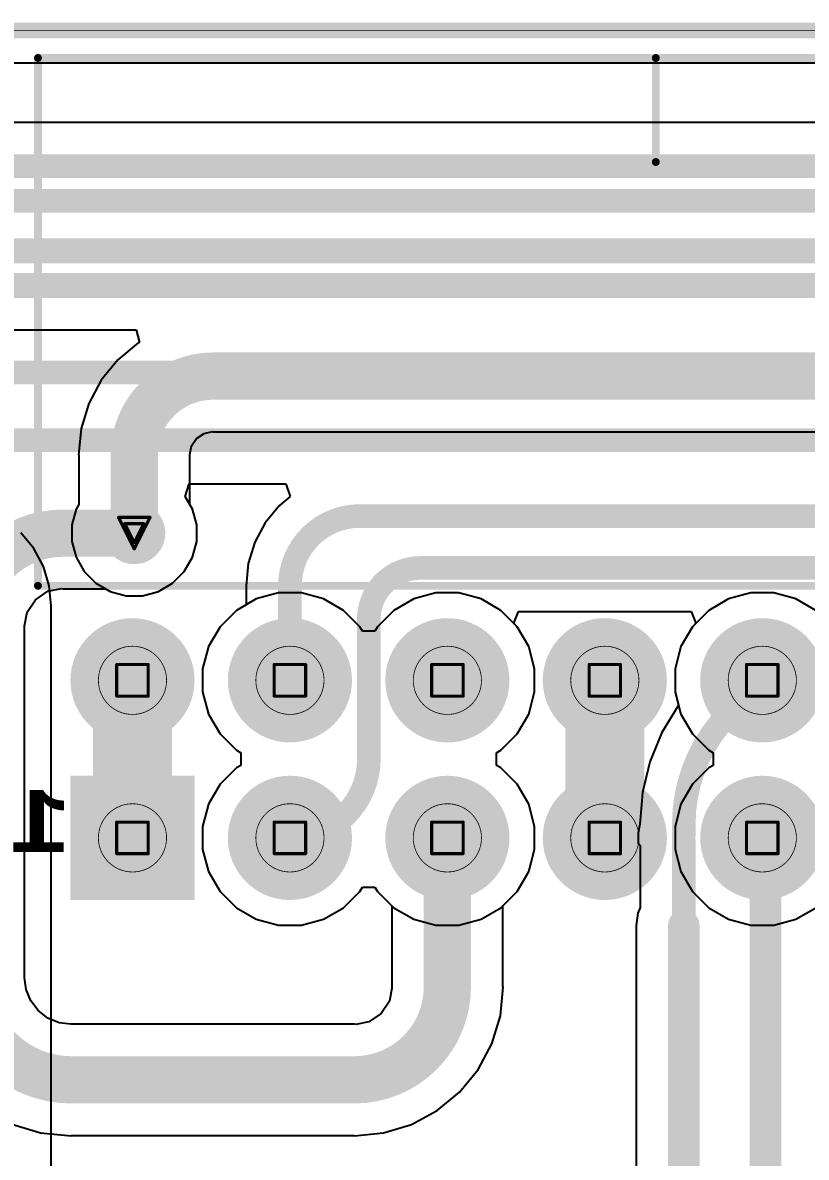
# Model space of a CAD drawing. Header units: inches. Extents: x 0 to 11.4, y 0 to 6.8.
# Drawn here: x 1.209 to 1.707, y 3.222 to 3.942 of the extents above; entities that cross this region are included whole.
import ezdxf

# ---------------------------------------------------------------- set-up
doc = ezdxf.new("R2010")
doc.units = ezdxf.units.IN
doc.header["$MEASUREMENT"] = 0
for name, color, linetype in [('Board Outline', 216, 'Continuous'), ('Bottom Layer', 5, 'Continuous'), ('Bottom Overlay', 54, 'Continuous'), ('Bottom Solder', 6, 'Continuous'), ('Dimension', 6, 'Continuous'), ('Drill Drawing', 1, 'Continuous'), ('Multi-Layer', 9, 'Continuous'), ('Pad Holes', 156, 'Continuous'), ('Top Layer', 1, 'Continuous'), ('Top Solder', 216, 'Continuous'), ('Via Holes', 16, 'Continuous')]:
    doc.layers.add(name, color=color, linetype=linetype)
doc.styles.add('Courier New_Bold', font='', dxfattribs={"height": 0.2})
doc.styles.get('Courier New_Bold').set_extended_font_data('Courier New', bold=True)

# ---------------------------------------------------------------- blocks, each defined once
blk = doc.blocks.new('SSW_110_02_G_D_RA_N_B_58')
at = {"layer": 'Bottom Layer'}
h = blk.add_hatch(color=5, dxfattribs=at)
edge = h.paths.add_edge_path()
edge.add_arc((0.05, 0.0500001), 0.035433, 0, 360)
h = blk.add_hatch(color=5, dxfattribs=at)
edge = h.paths.add_edge_path()
edge.add_arc((0.15, 0.0500001), 0.035433, 0, 360)
h = blk.add_hatch(color=5, dxfattribs=at)
edge = h.paths.add_edge_path()
edge.add_arc((0.25, 0.0500001), 0.035433, 0, 360)
h = blk.add_hatch(color=5, dxfattribs=at)
edge = h.paths.add_edge_path()
edge.add_arc((0.35, 0.0500001), 0.035433, 0, 360)
blk.add_hatch(color=5, dxfattribs=at).paths.add_polyline_path([(0.41456695, 0.08543315), (0.48543305, 0.08543315), (0.48543305, 0.01456705), (0.41456695, 0.01456705)])
h = blk.add_hatch(color=5, dxfattribs=at)
edge = h.paths.add_edge_path()
edge.add_arc((0.0499999, -0.0499998), 0.035433, 0, 360)
h = blk.add_hatch(color=5, dxfattribs=at)
edge = h.paths.add_edge_path()
edge.add_arc((0.15, -0.0499999), 0.035433, 0, 360)
h = blk.add_hatch(color=5, dxfattribs=at)
edge = h.paths.add_edge_path()
edge.add_arc((0.25, -0.0499999), 0.035433, 0, 360)
h = blk.add_hatch(color=5, dxfattribs=at)
edge = h.paths.add_edge_path()
edge.add_arc((0.35, -0.0499998), 0.035433, 0, 360)
h = blk.add_hatch(color=5, dxfattribs=at)
edge = h.paths.add_edge_path()
edge.add_arc((0.4499999, -0.0499998), 0.035433, 0, 360)
at = {"layer": 'Bottom Solder'}
h = blk.add_hatch(color=6, dxfattribs=at)
edge = h.paths.add_edge_path()
edge.add_arc((0.05, 0.0500001), 0.039433, 0, 360)
h = blk.add_hatch(color=6, dxfattribs=at)
edge = h.paths.add_edge_path()
edge.add_arc((0.15, 0.0500001), 0.039433, 0, 360)
h = blk.add_hatch(color=6, dxfattribs=at)
edge = h.paths.add_edge_path()
edge.add_arc((0.25, 0.0500001), 0.039433, 0, 360)
h = blk.add_hatch(color=6, dxfattribs=at)
edge = h.paths.add_edge_path()
edge.add_arc((0.35, 0.0500001), 0.039433, 0, 360)
blk.add_hatch(color=6, dxfattribs=at).paths.add_polyline_path([(0.41056695, 0.08943315), (0.48943305, 0.08943315), (0.48943305, 0.01056705), (0.41056695, 0.01056705)])
h = blk.add_hatch(color=6, dxfattribs=at)
edge = h.paths.add_edge_path()
edge.add_arc((0.0499999, -0.0499998), 0.039433, 0, 360)
h = blk.add_hatch(color=6, dxfattribs=at)
edge = h.paths.add_edge_path()
edge.add_arc((0.15, -0.0499999), 0.039433, 0, 360)
h = blk.add_hatch(color=6, dxfattribs=at)
edge = h.paths.add_edge_path()
edge.add_arc((0.25, -0.0499999), 0.039433, 0, 360)
h = blk.add_hatch(color=6, dxfattribs=at)
edge = h.paths.add_edge_path()
edge.add_arc((0.35, -0.0499998), 0.039433, 0, 360)
h = blk.add_hatch(color=6, dxfattribs=at)
edge = h.paths.add_edge_path()
edge.add_arc((0.4499999, -0.0499998), 0.039433, 0, 360)
at = {"layer": 'Multi-Layer'}
h = blk.add_hatch(color=9, dxfattribs=at)
edge = h.paths.add_edge_path()
edge.add_arc((0.05, 0.0500001), 0.035433, 0, 360)
h = blk.add_hatch(color=9, dxfattribs=at)
edge = h.paths.add_edge_path()
edge.add_arc((0.15, 0.0500001), 0.035433, 0, 360)
h = blk.add_hatch(color=9, dxfattribs=at)
edge = h.paths.add_edge_path()
edge.add_arc((0.25, 0.0500001), 0.035433, 0, 360)
h = blk.add_hatch(color=9, dxfattribs=at)
edge = h.paths.add_edge_path()
edge.add_arc((0.35, 0.0500001), 0.035433, 0, 360)
blk.add_hatch(color=9, dxfattribs=at).paths.add_polyline_path([(0.41456695, 0.08543315), (0.48543305, 0.08543315), (0.48543305, 0.01456705), (0.41456695, 0.01456705)])
h = blk.add_hatch(color=9, dxfattribs=at)
edge = h.paths.add_edge_path()
edge.add_arc((0.0499999, -0.0499998), 0.035433, 0, 360)
h = blk.add_hatch(color=9, dxfattribs=at)
edge = h.paths.add_edge_path()
edge.add_arc((0.15, -0.0499999), 0.035433, 0, 360)
h = blk.add_hatch(color=9, dxfattribs=at)
edge = h.paths.add_edge_path()
edge.add_arc((0.25, -0.0499999), 0.035433, 0, 360)
h = blk.add_hatch(color=9, dxfattribs=at)
edge = h.paths.add_edge_path()
edge.add_arc((0.35, -0.0499998), 0.035433, 0, 360)
h = blk.add_hatch(color=9, dxfattribs=at)
edge = h.paths.add_edge_path()
edge.add_arc((0.4499999, -0.0499998), 0.035433, 0, 360)
at = {"layer": 'Pad Holes'}
h = blk.add_hatch(color=7, dxfattribs=at)
edge = h.paths.add_edge_path()
edge.add_arc((0.05, 0.0500001), 0.0204724, 0, 360)
h = blk.add_hatch(color=7, dxfattribs=at)
edge = h.paths.add_edge_path()
edge.add_arc((0.15, 0.0500001), 0.0204724, 0, 360)
h = blk.add_hatch(color=7, dxfattribs=at)
edge = h.paths.add_edge_path()
edge.add_arc((0.25, 0.0500001), 0.0204724, 0, 360)
h = blk.add_hatch(color=7, dxfattribs=at)
edge = h.paths.add_edge_path()
edge.add_arc((0.35, 0.0500001), 0.0204724, 0, 360)
h = blk.add_hatch(color=7, dxfattribs=at)
edge = h.paths.add_edge_path()
edge.add_arc((0.45, 0.0500001), 0.0204724, 0, 360)
h = blk.add_hatch(color=7, dxfattribs=at)
edge = h.paths.add_edge_path()
edge.add_arc((0.0499999, -0.0499998), 0.0204724, 0, 360)
h = blk.add_hatch(color=7, dxfattribs=at)
edge = h.paths.add_edge_path()
edge.add_arc((0.15, -0.0499999), 0.0204724, 0, 360)
h = blk.add_hatch(color=7, dxfattribs=at)
edge = h.paths.add_edge_path()
edge.add_arc((0.25, -0.0499999), 0.0204724, 0, 360)
h = blk.add_hatch(color=7, dxfattribs=at)
edge = h.paths.add_edge_path()
edge.add_arc((0.35, -0.0499998), 0.0204724, 0, 360)
h = blk.add_hatch(color=7, dxfattribs=at)
edge = h.paths.add_edge_path()
edge.add_arc((0.4499999, -0.0499998), 0.0204724, 0, 360)
at = {"layer": 'Top Layer'}
h = blk.add_hatch(color=1, dxfattribs=at)
edge = h.paths.add_edge_path()
edge.add_arc((0.05, 0.0500001), 0.035433, 0, 360)
h = blk.add_hatch(color=1, dxfattribs=at)
edge = h.paths.add_edge_path()
edge.add_arc((0.15, 0.0500001), 0.035433, 0, 360)
h = blk.add_hatch(color=1, dxfattribs=at)
edge = h.paths.add_edge_path()
edge.add_arc((0.25, 0.0500001), 0.035433, 0, 360)
h = blk.add_hatch(color=1, dxfattribs=at)
edge = h.paths.add_edge_path()
edge.add_arc((0.35, 0.0500001), 0.035433, 0, 360)
blk.add_hatch(color=1, dxfattribs=at).paths.add_polyline_path([(0.41456695, 0.08543315), (0.48543305, 0.08543315), (0.48543305, 0.01456705), (0.41456695, 0.01456705)])
h = blk.add_hatch(color=1, dxfattribs=at)
edge = h.paths.add_edge_path()
edge.add_arc((0.0499999, -0.0499998), 0.035433, 0, 360)
h = blk.add_hatch(color=1, dxfattribs=at)
edge = h.paths.add_edge_path()
edge.add_arc((0.15, -0.0499999), 0.035433, 0, 360)
h = blk.add_hatch(color=1, dxfattribs=at)
edge = h.paths.add_edge_path()
edge.add_arc((0.25, -0.0499999), 0.035433, 0, 360)
h = blk.add_hatch(color=1, dxfattribs=at)
edge = h.paths.add_edge_path()
edge.add_arc((0.35, -0.0499998), 0.035433, 0, 360)
h = blk.add_hatch(color=1, dxfattribs=at)
edge = h.paths.add_edge_path()
edge.add_arc((0.4499999, -0.0499998), 0.035433, 0, 360)
at = {"layer": 'Top Solder'}
h = blk.add_hatch(color=216, dxfattribs=at)
edge = h.paths.add_edge_path()
edge.add_arc((0.05, 0.0500001), 0.039433, 0, 360)
h = blk.add_hatch(color=216, dxfattribs=at)
edge = h.paths.add_edge_path()
edge.add_arc((0.15, 0.0500001), 0.039433, 0, 360)
h = blk.add_hatch(color=216, dxfattribs=at)
edge = h.paths.add_edge_path()
edge.add_arc((0.25, 0.0500001), 0.039433, 0, 360)
h = blk.add_hatch(color=216, dxfattribs=at)
edge = h.paths.add_edge_path()
edge.add_arc((0.35, 0.0500001), 0.039433, 0, 360)
blk.add_hatch(color=216, dxfattribs=at).paths.add_polyline_path([(0.41056695, 0.08943315), (0.48943305, 0.08943315), (0.48943305, 0.01056705), (0.41056695, 0.01056705)])
h = blk.add_hatch(color=216, dxfattribs=at)
edge = h.paths.add_edge_path()
edge.add_arc((0.0499999, -0.0499998), 0.039433, 0, 360)
h = blk.add_hatch(color=216, dxfattribs=at)
edge = h.paths.add_edge_path()
edge.add_arc((0.15, -0.0499999), 0.039433, 0, 360)
h = blk.add_hatch(color=216, dxfattribs=at)
edge = h.paths.add_edge_path()
edge.add_arc((0.25, -0.0499999), 0.039433, 0, 360)
h = blk.add_hatch(color=216, dxfattribs=at)
edge = h.paths.add_edge_path()
edge.add_arc((0.35, -0.0499998), 0.039433, 0, 360)
h = blk.add_hatch(color=216, dxfattribs=at)
edge = h.paths.add_edge_path()
edge.add_arc((0.4499999, -0.0499998), 0.039433, 0, 360)
at = {"layer": 'Bottom Overlay', "const_width": 0.005}
for points in [[(0.5100394, -0.1099999), (-0.5100394, -0.1099999)], [(0.5100394, -0.1099999), (0.5100394, -0.4450394)], [(0.1176278, -0.3789999), (-0.1176278, -0.379)], [(0.1176278, -0.3789999), (0.1176278, -0.4449999)], [(0.5100394, -0.4450394), (-0.5100394, -0.4450394)], [(0.1176278, -0.4449999), (0, -0.4449999)]]:
    blk.add_lwpolyline(points, dxfattribs=at)
at = {"layer": 'Bottom Overlay', "const_width": 0.0025}
for points in [[(0.5087894, -0.1099999, 1), (0.5112894, -0.1099999, 1)], [(0.5087894, -0.1099999, 1), (0.5112894, -0.1099999, 1)], [(0.1163778, -0.3789999, 1), (0.1188778, -0.3789999, 1)], [(0.1163778, -0.3789999, 1), (0.1188778, -0.3789999, 1)], [(0.1163778, -0.4449999, 1), (0.1188778, -0.4449999, 1)], [(0.1163778, -0.4449999, 1), (0.1188778, -0.4449999, 1)], [(0.5087894, -0.4450394, 1), (0.5112894, -0.4450394, 1)], [(0.5087894, -0.4450394, 1), (0.5112894, -0.4450394, 1)]]:
    blk.add_lwpolyline(points, format="xyb", close=True, dxfattribs=at)
at = {"layer": 'Bottom Overlay', "style": 'Courier New_Bold', "text_generation_flag": 2}
blk.add_text('1', height=0.0393701, rotation=180, dxfattribs=at).set_placement((0.489, 0.0590002))

msp = doc.modelspace()

# ---------------------------------------------------------------- hatches: boundary and pattern name
at = {"layer": 'Bottom Layer'}
h = msp.add_hatch(color=5, dxfattribs=at)
edge = h.paths.add_edge_path()
edge.add_arc((1.2801016, 3.618), 0.019685, 0, 360)
at = {"layer": 'Top Layer'}
h = msp.add_hatch(color=1, dxfattribs=at)
edge = h.paths.add_edge_path()
edge.add_arc((1.2801016, 3.618), 0.019685, 0, 360)
at = {"layer": 'Via Holes'}
h = msp.add_hatch(color=7, dxfattribs=at)
edge = h.paths.add_edge_path()
edge.add_arc((1.2801016, 3.618), 0.011811, 0, 360)

# ---------------------------------------------------------------- linework, layer by layer
at = {"layer": 'Board Outline', "const_width": 0.01}
msp.add_lwpolyline([(0, 3.9370079), (5.7192913, 3.9370079)], dxfattribs=at)
at = {"layer": 'Bottom Layer'}
for p, q in [((0.0203913, 3.9166166), (5.6989, 3.9166166)), ((3.2021016, 3.8787373), (0.1091192, 3.8787373)), ((0.9845117, 3.7471097), (1.2814024, 3.7471097)), ((1.2814024, 3.7471097), (1.2834063, 3.7391097)), ((1.2826588, 3.7387101), (1.2697127, 3.7280855)), ((1.2834063, 3.7391097), (1.2826588, 3.7387101)), ((1.2697127, 3.7280855), (1.2590881, 3.7151394)), ((1.2590881, 3.7151394), (1.2511933, 3.7003693)), ((1.2511933, 3.7003693), (1.2463318, 3.6843428)), ((1.2463318, 3.6843428), (1.2446902, 3.6676758)), ((1.3196535, 3.6781447), (1.3244567, 3.6813541)), ((1.3244567, 3.6813541), (1.3298607, 3.682429)), ((1.3298607, 3.682429), (1.3301224, 3.6823946)), ((1.3301224, 3.6823946), (2.9693769, 3.6823946)), ((1.3153692, 3.6679375), (1.3164441, 3.6733415)), ((1.3164441, 3.6733415), (1.3196535, 3.6781447)), ((1.2446902, 3.6676758), (1.2447996, 3.6676758)), ((1.2447996, 3.6676758), (1.2447996, 3.6362251)), ((1.3154036, 3.6676758), (1.3153692, 3.6679375)), ((1.3154036, 3.6362251), (1.3154036, 3.6676758)), ((1.2431211, 3.6333178), (1.2404166, 3.6232246)), ((1.2447996, 3.6362251), (1.2431211, 3.6333178)), ((1.3170821, 3.6333178), (1.3154036, 3.6362251)), ((1.3197866, 3.6232246), (1.3170821, 3.6333178)), ((1.2404166, 3.6232246), (1.2404166, 3.6127754)), ((1.3197866, 3.6127754), (1.3197866, 3.6232246)), ((1.2163032, 3.6081895), (1.208153, 3.6181206)), ((1.2223594, 3.5968593), (1.2163032, 3.6081895)), ((1.2404166, 3.6127754), (1.2431211, 3.6026822)), ((1.3170821, 3.6026822), (1.3197866, 3.6127754)), ((1.2431211, 3.6026822), (1.2483457, 3.5936329)), ((1.3118575, 3.5936329), (1.3170821, 3.6026822)), ((1.2260887, 3.5845652), (1.2223594, 3.5968593)), ((1.2483457, 3.5936329), (1.2557345, 3.5862441)), ((1.3044687, 3.5862441), (1.3118575, 3.5936329)), ((1.227348, 3.5717798), (1.2260887, 3.5845652)), ((1.2557345, 3.5862441), (1.2647838, 3.5810195)), ((1.2647838, 3.5810195), (1.274877, 3.578315)), ((1.2853262, 3.578315), (1.2954194, 3.5810195)), ((1.2954194, 3.5810195), (1.3044687, 3.5862441)), ((1.3716625, 3.5800195), (1.3575641, 3.5762418)), ((1.3862583, 3.5800195), (1.3716625, 3.5800195)), ((1.4003567, 3.5762418), (1.3862583, 3.5800195)), ((1.4716625, 3.5800196), (1.4575641, 3.5762419)), ((1.4862583, 3.5800196), (1.4716625, 3.5800196)), ((1.5003567, 3.5762419), (1.4862583, 3.5800196)), ((1.6716626, 3.5800195), (1.6575642, 3.5762418)), ((1.6862584, 3.5800195), (1.6716626, 3.5800195)), ((1.7003568, 3.5762418), (1.6862584, 3.5800195)), ((1.274877, 3.578315), (1.2853262, 3.578315)), ((1.3575641, 3.5762418), (1.3449238, 3.5689439)), ((1.412997, 3.5689439), (1.4003567, 3.5762418)), ((1.4575641, 3.5762419), (1.4449238, 3.568944)), ((1.512997, 3.568944), (1.5003567, 3.5762419)), ((1.6575642, 3.5762418), (1.6449239, 3.5689439)), ((1.7129971, 3.5689439), (1.7003568, 3.5762418)), ((1.2272913, 2.9404866), (1.2272913, 3.5717798)), ((1.2272913, 3.5717798), (1.227348, 3.5717798)), ((1.3449238, 3.5689439), (1.334603, 3.5586231)), ((1.4233178, 3.5586231), (1.412997, 3.5689439)), ((1.4449238, 3.568944), (1.434603, 3.5586232)), ((1.5233178, 3.5586232), (1.512997, 3.568944)), ((1.6449239, 3.5689439), (1.6346031, 3.5586231)), ((1.334603, 3.5586231), (1.3273051, 3.5459828)), ((1.4249603, 3.5557781), (1.4233178, 3.5586231)), ((1.434603, 3.5586232), (1.4329604, 3.5557781)), ((1.5306157, 3.5459829), (1.5233178, 3.5586232)), ((1.6346031, 3.5586231), (1.6273052, 3.5459828)), ((1.4329604, 3.5557781), (1.4249603, 3.5557781)), ((1.3273051, 3.5459828), (1.3235274, 3.5318844)), ((1.5343934, 3.5318845), (1.5306157, 3.5459829)), ((1.6273052, 3.5459828), (1.6235275, 3.5318844)), ((1.3235274, 3.5318844), (1.3235274, 3.5172886)), ((1.5343934, 3.5172887), (1.5343934, 3.5318845)), ((1.6235275, 3.5318844), (1.6235275, 3.5172886)), ((1.3235274, 3.5172886), (1.3273051, 3.5031902)), ((1.5306157, 3.5031903), (1.5343934, 3.5172887)), ((1.6235275, 3.5172886), (1.6273052, 3.5031902)), ((1.3273051, 3.5031902), (1.334603, 3.4905499)), ((1.5233178, 3.49055), (1.5306157, 3.5031903)), ((1.6273052, 3.5031902), (1.6346031, 3.4905499)), ((1.334603, 3.4905499), (1.3449238, 3.4802291)), ((1.512997, 3.4802292), (1.5233178, 3.49055)), ((1.6346031, 3.4905499), (1.6449239, 3.4802291)), ((1.3449238, 3.4802291), (1.3477687, 3.4785866)), ((1.3477687, 3.4785866), (1.3477687, 3.4705865)), ((1.510152, 3.4785866), (1.512997, 3.4802292)), ((1.510152, 3.4705866), (1.510152, 3.4785866)), ((1.6449239, 3.4802291), (1.6477688, 3.4785866)), ((1.6477688, 3.4785866), (1.6477688, 3.4705866)), ((1.3449238, 3.468944), (1.334603, 3.4586232)), ((1.3477687, 3.4705865), (1.3449238, 3.468944)), ((1.512997, 3.468944), (1.510152, 3.4705866)), ((1.5233178, 3.4586232), (1.512997, 3.468944)), ((1.6449238, 3.468944), (1.634603, 3.4586232)), ((1.6477688, 3.4705866), (1.6449238, 3.468944)), ((1.334603, 3.4586232), (1.3273051, 3.4459829)), ((1.5306157, 3.4459829), (1.5233178, 3.4586232)), ((1.634603, 3.4586232), (1.6273051, 3.4459829)), ((1.3273051, 3.4459829), (1.3235274, 3.4318845)), ((1.5343934, 3.4318845), (1.5306157, 3.4459829)), ((1.6273051, 3.4459829), (1.6235274, 3.4318845)), ((1.3235274, 3.4318845), (1.3235274, 3.4172887)), ((1.5343934, 3.4172887), (1.5343934, 3.4318845)), ((1.6235274, 3.4318845), (1.6235274, 3.4172887)), ((1.3235274, 3.4172887), (1.3273051, 3.4031903)), ((1.5306157, 3.4031903), (1.5343934, 3.4172887)), ((1.6235274, 3.4172887), (1.6273051, 3.4031903)), ((1.3273051, 3.4031903), (1.334603, 3.39055)), ((1.5233178, 3.39055), (1.5306157, 3.4031903)), ((1.6273051, 3.4031903), (1.634603, 3.39055)), ((1.4233178, 3.39055), (1.4249604, 3.393395)), ((1.4249604, 3.393395), (1.4329604, 3.393395)), ((1.4329604, 3.393395), (1.434603, 3.39055)), ((1.334603, 3.39055), (1.3449238, 3.3802292)), ((1.412997, 3.3802292), (1.4233178, 3.39055)), ((1.434603, 3.39055), (1.4449238, 3.3802292)), ((1.512997, 3.3802292), (1.5233178, 3.39055)), ((1.634603, 3.39055), (1.6449238, 3.3802292)), ((1.3449238, 3.3802292), (1.3575641, 3.3729313)), ((1.4003567, 3.3729313), (1.412997, 3.3802292)), ((1.4449238, 3.3802292), (1.4575641, 3.3729313)), ((1.5003567, 3.3729313), (1.512997, 3.3802292)), ((1.6449238, 3.3802292), (1.6575641, 3.3729313)), ((1.7003567, 3.3729313), (1.712997, 3.3802292)), ((1.3575641, 3.3729313), (1.3716625, 3.3691536)), ((1.3862583, 3.3691536), (1.4003567, 3.3729313)), ((1.4575641, 3.3729313), (1.4716625, 3.3691536)), ((1.4862583, 3.3691536), (1.5003567, 3.3729313)), ((1.6575641, 3.3729313), (1.6716625, 3.3691536)), ((1.6862583, 3.3691536), (1.7003567, 3.3729313)), ((1.3716625, 3.3691536), (1.3862583, 3.3691536)), ((1.4716625, 3.3691536), (1.4862583, 3.3691536)), ((1.6716625, 3.3691536), (1.6862583, 3.3691536))]:
    msp.add_line(p, q, dxfattribs=at)
for points, const_width in [([(0.1091192, 3.851), (3.2021016, 3.851)], 0.015), ([(0.1091192, 3.829), (3.2021016, 3.829)], 0.015), ([(0.2909662, 3.796847), (3.1935984, 3.796847)], 0.015), ([(0.2909662, 3.774847), (3.1935984, 3.774847)], 0.015), ([(1.3301224, 3.7176966), (2.9693769, 3.7176966)], 0.03), ([(1.2801016, 3.618), (1.2801016, 3.6676758)], 0.03), ([(1.2789605, 3.4245866), (1.2789605, 3.5245865)], 0.05), ([(1.5789604, 3.4245866), (1.5789604, 3.5245866)], 0.05), ([(1.2789604, 3.4245866), (1.2789605, 3.4245866)], 0.015)]:
    msp.add_lwpolyline(points, dxfattribs=dict(at, const_width=const_width))
at = {"layer": 'Bottom Layer', "const_width": 0.03}
msp.add_lwpolyline([(1.2801016, 3.6676758, -0.4142135623730951), (1.3301224, 3.7176966)], format="xyb", dxfattribs=at)
at = {"layer": 'Bottom Layer'}
for points, const_width in [([(1.3226224, 3.7176966, 1), (1.3376224, 3.7176966, 1)], 0.015), ([(1.3226224, 3.7176966, 1), (1.3376224, 3.7176966, 1)], 0.015), ([(1.2726016, 3.6676758, 1), (1.2876016, 3.6676758, 1)], 0.015), ([(1.2726016, 3.6676758, 1), (1.2876016, 3.6676758, 1)], 0.015), ([(1.2726016, 3.618, 1), (1.2876016, 3.618, 1)], 0.015), ([(1.2664605, 3.5245865, 1), (1.2914605, 3.5245865, 1)], 0.025), ([(1.5664604, 3.5245866, 1), (1.5914604, 3.5245866, 1)], 0.025), ([(1.2664605, 3.4245866, 1), (1.2914605, 3.4245866, 1)], 0.025), ([(1.5664604, 3.4245866, 1), (1.5914604, 3.4245866, 1)], 0.025), ([(1.2752104, 3.4245866, 1), (1.2827104, 3.4245866, 1)], 0.0075), ([(1.2752105, 3.4245866, 1), (1.2827105, 3.4245866, 1)], 0.0075)]:
    msp.add_lwpolyline(points, format="xyb", close=True, dxfattribs=dict(at, const_width=const_width))
at = {"layer": 'Dimension', "const_width": 0.0005}
msp.add_lwpolyline([(0, 3.9370079), (5.7192913, 3.9370079)], dxfattribs=at)
at = {"layer": 'Dimension'}
for points, const_width in [([(1.300614, 3.5245865, 1), (1.257307, 3.5245865, 1)], 0.0005), ([(1.400614, 3.5245865, 1), (1.357307, 3.5245865, 1)], 0.0005), ([(1.500614, 3.5245865, 1), (1.457307, 3.5245865, 1)], 0.0005), ([(1.600614, 3.5245865, 1), (1.557307, 3.5245865, 1)], 0.0005), ([(1.700614, 3.5245865, 1), (1.657307, 3.5245865, 1)], 0.0005), ([(1.257182, 3.5245865, 1), (1.257432, 3.5245865, 1)], 0.00025), ([(1.300489, 3.5245865, 1), (1.300739, 3.5245865, 1)], 0.00025), ([(1.357182, 3.5245865, 1), (1.357432, 3.5245865, 1)], 0.00025), ([(1.400489, 3.5245865, 1), (1.400739, 3.5245865, 1)], 0.00025), ([(1.457182, 3.5245865, 1), (1.457432, 3.5245865, 1)], 0.00025), ([(1.500489, 3.5245865, 1), (1.500739, 3.5245865, 1)], 0.00025), ([(1.557182, 3.5245865, 1), (1.557432, 3.5245865, 1)], 0.00025), ([(1.600489, 3.5245865, 1), (1.600739, 3.5245865, 1)], 0.00025), ([(1.657182, 3.5245865, 1), (1.657432, 3.5245865, 1)], 0.00025), ([(1.700489, 3.5245865, 1), (1.700739, 3.5245865, 1)], 0.00025), ([(1.300614, 3.4245865, 1), (1.257307, 3.4245865, 1)], 0.0005), ([(1.400614, 3.4245865, 1), (1.357307, 3.4245865, 1)], 0.0005), ([(1.500614, 3.4245865, 1), (1.457307, 3.4245865, 1)], 0.0005), ([(1.600614, 3.4245865, 1), (1.557307, 3.4245865, 1)], 0.0005), ([(1.700614, 3.4245865, 1), (1.657307, 3.4245865, 1)], 0.0005), ([(1.257182, 3.4245865, 1), (1.257432, 3.4245865, 1)], 0.00025), ([(1.300489, 3.4245865, 1), (1.300739, 3.4245865, 1)], 0.00025), ([(1.357182, 3.4245865, 1), (1.357432, 3.4245865, 1)], 0.00025), ([(1.400489, 3.4245865, 1), (1.400739, 3.4245865, 1)], 0.00025), ([(1.457182, 3.4245865, 1), (1.457432, 3.4245865, 1)], 0.00025), ([(1.500489, 3.4245865, 1), (1.500739, 3.4245865, 1)], 0.00025), ([(1.557182, 3.4245865, 1), (1.557432, 3.4245865, 1)], 0.00025), ([(1.600489, 3.4245865, 1), (1.600739, 3.4245865, 1)], 0.00025), ([(1.657182, 3.4245865, 1), (1.657432, 3.4245865, 1)], 0.00025), ([(1.700489, 3.4245865, 1), (1.700739, 3.4245865, 1)], 0.00025)]:
    msp.add_lwpolyline(points, format="xyb", close=True, dxfattribs=dict(at, const_width=const_width))
at = {"layer": 'Drill Drawing', "const_width": 0.002}
for points in [[(1.2701016, 3.628), (1.2901016, 3.628)], [(1.2701016, 3.628), (1.2801016, 3.608)], [(1.2741016, 3.624), (1.2861016, 3.624)], [(1.2741016, 3.624), (1.2801016, 3.612)], [(1.2801016, 3.608), (1.2901016, 3.628)], [(1.2801016, 3.612), (1.2861016, 3.624)], [(1.2689605, 3.5345865), (1.2889605, 3.5345865)], [(1.2689605, 3.5145865), (1.2689605, 3.5345865)], [(1.2889605, 3.5145865), (1.2889605, 3.5345865)], [(1.3689604, 3.5345865), (1.3889604, 3.5345865)], [(1.3689604, 3.5145865), (1.3689604, 3.5345865)], [(1.3889604, 3.5145865), (1.3889604, 3.5345865)], [(1.4689604, 3.5345866), (1.4889604, 3.5345866)], [(1.4689604, 3.5145866), (1.4689604, 3.5345866)], [(1.4889604, 3.5145866), (1.4889604, 3.5345866)], [(1.5689604, 3.5345866), (1.5889604, 3.5345866)], [(1.5689604, 3.5145866), (1.5689604, 3.5345866)], [(1.5889604, 3.5145866), (1.5889604, 3.5345866)], [(1.6689605, 3.5345865), (1.6889605, 3.5345865)], [(1.6689605, 3.5145865), (1.6689605, 3.5345865)], [(1.6889605, 3.5145865), (1.6889605, 3.5345865)], [(1.2689605, 3.5145865), (1.2889605, 3.5145865)], [(1.3689604, 3.5145865), (1.3889604, 3.5145865)], [(1.4689604, 3.5145866), (1.4889604, 3.5145866)], [(1.5689604, 3.5145866), (1.5889604, 3.5145866)], [(1.6689605, 3.5145865), (1.6889605, 3.5145865)], [(1.2689604, 3.4345866), (1.2889604, 3.4345866)], [(1.2689604, 3.4145866), (1.2689604, 3.4345866)], [(1.2889604, 3.4145866), (1.2889604, 3.4345866)], [(1.3689604, 3.4345866), (1.3889604, 3.4345866)], [(1.3689604, 3.4145866), (1.3689604, 3.4345866)], [(1.3889604, 3.4145866), (1.3889604, 3.4345866)], [(1.4689604, 3.4345866), (1.4889604, 3.4345866)], [(1.4689604, 3.4145866), (1.4689604, 3.4345866)], [(1.4889604, 3.4145866), (1.4889604, 3.4345866)], [(1.5689604, 3.4345866), (1.5889604, 3.4345866)], [(1.5689604, 3.4145866), (1.5689604, 3.4345866)], [(1.5889604, 3.4145866), (1.5889604, 3.4345866)], [(1.6689604, 3.4345866), (1.6889604, 3.4345866)], [(1.6689604, 3.4145866), (1.6689604, 3.4345866)], [(1.6889604, 3.4145866), (1.6889604, 3.4345866)], [(1.2689604, 3.4145866), (1.2889604, 3.4145866)], [(1.3689604, 3.4145866), (1.3889604, 3.4145866)], [(1.4689604, 3.4145866), (1.4889604, 3.4145866)], [(1.5689604, 3.4145866), (1.5889604, 3.4145866)], [(1.6689604, 3.4145866), (1.6889604, 3.4145866)]]:
    msp.add_lwpolyline(points, dxfattribs=at)
at = {"layer": 'Drill Drawing', "const_width": 0.001}
for points in [[(1.2696016, 3.628, 1), (1.2706016, 3.628, 1)], [(1.2696016, 3.628, 1), (1.2706016, 3.628, 1)], [(1.2736016, 3.624, 1), (1.2746016, 3.624, 1)], [(1.2736016, 3.624, 1), (1.2746016, 3.624, 1)], [(1.2856016, 3.624, 1), (1.2866016, 3.624, 1)], [(1.2856016, 3.624, 1), (1.2866016, 3.624, 1)], [(1.2896016, 3.628, 1), (1.2906016, 3.628, 1)], [(1.2896016, 3.628, 1), (1.2906016, 3.628, 1)], [(1.2796016, 3.612, 1), (1.2806016, 3.612, 1)], [(1.2796016, 3.612, 1), (1.2806016, 3.612, 1)], [(1.2796016, 3.608, 1), (1.2806016, 3.608, 1)], [(1.2796016, 3.608, 1), (1.2806016, 3.608, 1)], [(1.2684605, 3.5345865, 1), (1.2694605, 3.5345865, 1)], [(1.2684605, 3.5345865, 1), (1.2694605, 3.5345865, 1)], [(1.2884605, 3.5345865, 1), (1.2894605, 3.5345865, 1)], [(1.2884605, 3.5345865, 1), (1.2894605, 3.5345865, 1)], [(1.3684604, 3.5345865, 1), (1.3694604, 3.5345865, 1)], [(1.3684604, 3.5345865, 1), (1.3694604, 3.5345865, 1)], [(1.3884604, 3.5345865, 1), (1.3894604, 3.5345865, 1)], [(1.3884604, 3.5345865, 1), (1.3894604, 3.5345865, 1)], [(1.4684604, 3.5345866, 1), (1.4694604, 3.5345866, 1)], [(1.4684604, 3.5345866, 1), (1.4694604, 3.5345866, 1)], [(1.4884604, 3.5345866, 1), (1.4894604, 3.5345866, 1)], [(1.4884604, 3.5345866, 1), (1.4894604, 3.5345866, 1)], [(1.5684604, 3.5345866, 1), (1.5694604, 3.5345866, 1)], [(1.5684604, 3.5345866, 1), (1.5694604, 3.5345866, 1)], [(1.5884604, 3.5345866, 1), (1.5894604, 3.5345866, 1)], [(1.5884604, 3.5345866, 1), (1.5894604, 3.5345866, 1)], [(1.6684605, 3.5345865, 1), (1.6694605, 3.5345865, 1)], [(1.6684605, 3.5345865, 1), (1.6694605, 3.5345865, 1)], [(1.6884605, 3.5345865, 1), (1.6894605, 3.5345865, 1)], [(1.6884605, 3.5345865, 1), (1.6894605, 3.5345865, 1)], [(1.2684605, 3.5145865, 1), (1.2694605, 3.5145865, 1)], [(1.2684605, 3.5145865, 1), (1.2694605, 3.5145865, 1)], [(1.2884605, 3.5145865, 1), (1.2894605, 3.5145865, 1)], [(1.2884605, 3.5145865, 1), (1.2894605, 3.5145865, 1)], [(1.3684604, 3.5145865, 1), (1.3694604, 3.5145865, 1)], [(1.3684604, 3.5145865, 1), (1.3694604, 3.5145865, 1)], [(1.3884604, 3.5145865, 1), (1.3894604, 3.5145865, 1)], [(1.3884604, 3.5145865, 1), (1.3894604, 3.5145865, 1)], [(1.4684604, 3.5145866, 1), (1.4694604, 3.5145866, 1)], [(1.4684604, 3.5145866, 1), (1.4694604, 3.5145866, 1)], [(1.4884604, 3.5145866, 1), (1.4894604, 3.5145866, 1)], [(1.4884604, 3.5145866, 1), (1.4894604, 3.5145866, 1)], [(1.5684604, 3.5145866, 1), (1.5694604, 3.5145866, 1)], [(1.5684604, 3.5145866, 1), (1.5694604, 3.5145866, 1)], [(1.5884604, 3.5145866, 1), (1.5894604, 3.5145866, 1)], [(1.5884604, 3.5145866, 1), (1.5894604, 3.5145866, 1)], [(1.6684605, 3.5145865, 1), (1.6694605, 3.5145865, 1)], [(1.6684605, 3.5145865, 1), (1.6694605, 3.5145865, 1)], [(1.6884605, 3.5145865, 1), (1.6894605, 3.5145865, 1)], [(1.6884605, 3.5145865, 1), (1.6894605, 3.5145865, 1)], [(1.2684604, 3.4345866, 1), (1.2694604, 3.4345866, 1)], [(1.2684604, 3.4345866, 1), (1.2694604, 3.4345866, 1)], [(1.2884604, 3.4345866, 1), (1.2894604, 3.4345866, 1)], [(1.2884604, 3.4345866, 1), (1.2894604, 3.4345866, 1)], [(1.3684604, 3.4345866, 1), (1.3694604, 3.4345866, 1)], [(1.3684604, 3.4345866, 1), (1.3694604, 3.4345866, 1)], [(1.3884604, 3.4345866, 1), (1.3894604, 3.4345866, 1)], [(1.3884604, 3.4345866, 1), (1.3894604, 3.4345866, 1)], [(1.4684604, 3.4345866, 1), (1.4694604, 3.4345866, 1)], [(1.4684604, 3.4345866, 1), (1.4694604, 3.4345866, 1)], [(1.4884604, 3.4345866, 1), (1.4894604, 3.4345866, 1)], [(1.4884604, 3.4345866, 1), (1.4894604, 3.4345866, 1)], [(1.5684604, 3.4345866, 1), (1.5694604, 3.4345866, 1)], [(1.5684604, 3.4345866, 1), (1.5694604, 3.4345866, 1)], [(1.5884604, 3.4345866, 1), (1.5894604, 3.4345866, 1)], [(1.5884604, 3.4345866, 1), (1.5894604, 3.4345866, 1)], [(1.6684604, 3.4345866, 1), (1.6694604, 3.4345866, 1)], [(1.6684604, 3.4345866, 1), (1.6694604, 3.4345866, 1)], [(1.6884604, 3.4345866, 1), (1.6894604, 3.4345866, 1)], [(1.6884604, 3.4345866, 1), (1.6894604, 3.4345866, 1)], [(1.2684604, 3.4145866, 1), (1.2694604, 3.4145866, 1)], [(1.2684604, 3.4145866, 1), (1.2694604, 3.4145866, 1)], [(1.2884604, 3.4145866, 1), (1.2894604, 3.4145866, 1)], [(1.2884604, 3.4145866, 1), (1.2894604, 3.4145866, 1)], [(1.3684604, 3.4145866, 1), (1.3694604, 3.4145866, 1)], [(1.3684604, 3.4145866, 1), (1.3694604, 3.4145866, 1)], [(1.3884604, 3.4145866, 1), (1.3894604, 3.4145866, 1)], [(1.3884604, 3.4145866, 1), (1.3894604, 3.4145866, 1)], [(1.4684604, 3.4145866, 1), (1.4694604, 3.4145866, 1)], [(1.4684604, 3.4145866, 1), (1.4694604, 3.4145866, 1)], [(1.4884604, 3.4145866, 1), (1.4894604, 3.4145866, 1)], [(1.4884604, 3.4145866, 1), (1.4894604, 3.4145866, 1)], [(1.5684604, 3.4145866, 1), (1.5694604, 3.4145866, 1)], [(1.5684604, 3.4145866, 1), (1.5694604, 3.4145866, 1)], [(1.5884604, 3.4145866, 1), (1.5894604, 3.4145866, 1)], [(1.5884604, 3.4145866, 1), (1.5894604, 3.4145866, 1)], [(1.6684604, 3.4145866, 1), (1.6694604, 3.4145866, 1)], [(1.6684604, 3.4145866, 1), (1.6694604, 3.4145866, 1)], [(1.6884604, 3.4145866, 1), (1.6894604, 3.4145866, 1)], [(1.6884604, 3.4145866, 1), (1.6894604, 3.4145866, 1)]]:
    msp.add_lwpolyline(points, format="xyb", close=True, dxfattribs=at)
at = {"layer": 'Top Layer'}
for p, q in [((0.0203913, 3.9166166), (5.6989, 3.9166166)), ((3.9301016, 3.8787373), (0.1061034, 3.8787373)), ((1.3124952, 3.6412627), (1.3150121, 3.6492627)), ((1.3150121, 3.6492627), (1.3762962, 3.6492627)), ((1.3762962, 3.6492627), (1.3791587, 3.6412627)), ((1.3170821, 3.6333178), (1.3124952, 3.6412627)), ((1.3791587, 3.6412627), (1.3722358, 3.6355812)), ((1.3197866, 3.6232246), (1.3170821, 3.6333178)), ((1.3722358, 3.6355812), (1.3632671, 3.6246528)), ((1.3197866, 3.6127754), (1.3197866, 3.6232246)), ((1.3632671, 3.6246528), (1.3566027, 3.6121847)), ((1.3170821, 3.6026822), (1.3197866, 3.6127754)), ((1.3566027, 3.6121847), (1.3524988, 3.598656)), ((1.3118575, 3.5936329), (1.3170821, 3.6026822)), ((1.3524988, 3.598656), (1.3511131, 3.5845866)), ((1.3044687, 3.5862441), (1.3118575, 3.5936329)), ((1.2173256, 3.5757759), (1.2252964, 3.5811019)), ((1.2252964, 3.5811019), (1.2338694, 3.5828072)), ((1.2338694, 3.5828072), (1.2346986, 3.582698)), ((1.2346986, 3.582698), (1.2618765, 3.582698)), ((1.2618765, 3.582698), (1.2647838, 3.5810195)), ((1.2647838, 3.5810195), (1.274877, 3.578315)), ((1.2853262, 3.578315), (1.2954194, 3.5810195)), ((1.2954194, 3.5810195), (1.3044687, 3.5862441)), ((1.3511131, 3.5845866), (1.3512231, 3.5845866)), ((1.3512231, 3.5845866), (1.3512231, 3.5725808)), ((1.2119996, 3.5678051), (1.2173256, 3.5757759)), ((1.274877, 3.578315), (1.2853262, 3.578315)), ((1.3512231, 3.5725808), (1.3449238, 3.5689439)), ((1.2102944, 3.5592324), (1.2119996, 3.5678051)), ((1.3449238, 3.5689439), (1.334603, 3.5586231)), ((1.5211376, 3.5608034), (1.5241991, 3.5681945)), ((1.5241991, 3.5681945), (1.6337219, 3.5681945)), ((1.6337219, 3.5681945), (1.6367834, 3.5608034)), ((1.2104036, 3.5584029), (1.2102944, 3.5592324)), ((1.2104036, 3.336), (1.2104036, 3.5584029)), ((1.334603, 3.5586231), (1.3273051, 3.5459828)), ((1.5233178, 3.5586232), (1.5211376, 3.5608034)), ((1.5306157, 3.5459829), (1.5233178, 3.5586232)), ((1.6346031, 3.5586231), (1.6273052, 3.5459828)), ((1.6367834, 3.5608034), (1.6346031, 3.5586231)), ((1.3273051, 3.5459828), (1.3235274, 3.5318844)), ((1.5343934, 3.5318845), (1.5306157, 3.5459829)), ((1.6273052, 3.5459828), (1.6235275, 3.5318844)), ((1.3235274, 3.5318844), (1.3235274, 3.5172886)), ((1.5343934, 3.5172887), (1.5343934, 3.5318845)), ((1.6235275, 3.5318844), (1.6235275, 3.5172886)), ((1.3235274, 3.5172886), (1.3273051, 3.5031902)), ((1.5306157, 3.5031903), (1.5343934, 3.5172887)), ((1.6235275, 3.5172886), (1.6258268, 3.5087076)), ((1.6256329, 3.5084806), (1.6151469, 3.491369)), ((1.6258268, 3.5087076), (1.6256329, 3.5084806)), ((1.3273051, 3.5031902), (1.334603, 3.4905499)), ((1.5233178, 3.49055), (1.5306157, 3.5031903)), ((1.334603, 3.4905499), (1.3449238, 3.4802291)), ((1.512997, 3.4802292), (1.5233178, 3.49055)), ((1.6151469, 3.491369), (1.6074669, 3.4728277)), ((1.3449238, 3.4802291), (1.3477687, 3.4785866)), ((1.3477687, 3.4785866), (1.3477687, 3.4705865)), ((1.510152, 3.4785866), (1.512997, 3.4802292)), ((1.510152, 3.4705866), (1.510152, 3.4785866)), ((1.6074669, 3.4728277), (1.6027819, 3.4533133)), ((1.3449238, 3.468944), (1.334603, 3.4586232)), ((1.3477687, 3.4705865), (1.3449238, 3.468944)), ((1.512997, 3.468944), (1.510152, 3.4705866)), ((1.5233178, 3.4586232), (1.512997, 3.468944)), ((1.334603, 3.4586232), (1.3273051, 3.4459829)), ((1.5306157, 3.4459829), (1.5233178, 3.4586232)), ((1.6027819, 3.4533133), (1.6013941, 3.4356797)), ((1.3273051, 3.4459829), (1.3235274, 3.4318845)), ((1.5343934, 3.4318845), (1.5306157, 3.4459829)), ((1.6013941, 3.4356797), (1.6012072, 3.4333062)), ((1.3235274, 3.4318845), (1.3235274, 3.4172887)), ((1.5343934, 3.4172887), (1.5343934, 3.4318845)), ((1.6012072, 3.4333062), (1.6000304, 3.427692)), ((1.6000304, 3.427692), (1.6000304, 3.4214811)), ((1.6000304, 3.4214811), (1.600302, 3.4208256)), ((1.3235274, 3.4172887), (1.3273051, 3.4031903)), ((1.5306157, 3.4031903), (1.5343934, 3.4172887)), ((1.600302, 3.4208256), (1.6013643, 3.4198127)), ((1.6013643, 3.4198127), (1.6013643, 3.3804302)), ((1.3273051, 3.4031903), (1.334603, 3.39055)), ((1.5233178, 3.39055), (1.5306157, 3.4031903)), ((1.4233178, 3.39055), (1.4249604, 3.393395)), ((1.4249604, 3.393395), (1.4329604, 3.393395)), ((1.4329604, 3.393395), (1.434603, 3.39055)), ((1.334603, 3.39055), (1.3449238, 3.3802292)), ((1.412997, 3.3802292), (1.4233178, 3.39055)), ((1.434603, 3.39055), (1.4436584, 3.3814946)), ((1.5142624, 3.3814946), (1.5233178, 3.39055)), ((1.3449238, 3.3802292), (1.3575641, 3.3729313)), ((1.4003567, 3.3729313), (1.412997, 3.3802292)), ((1.4436584, 3.3814946), (1.4436584, 3.33)), ((1.5142624, 3.33), (1.5142624, 3.3814946)), ((1.6013643, 3.3804302), (1.5998737, 3.3768316)), ((1.3575641, 3.3729313), (1.3716625, 3.3691536)), ((1.3862583, 3.3691536), (1.4003567, 3.3729313)), ((1.5998737, 3.3768316), (1.5988427, 3.369)), ((1.3716625, 3.3691536), (1.3862583, 3.3691536)), ((1.5988427, 3.369), (1.5988427, 2.9260636)), ((1.2103753, 3.335785), (1.2104036, 3.336)), ((1.2113609, 3.3282989), (1.2103753, 3.335785)), ((1.2143334, 3.3211227), (1.2113609, 3.3282989)), ((1.4437629, 3.3292062), (1.4420969, 3.3208308)), ((1.4436584, 3.33), (1.4437629, 3.3292062)), ((1.5126003, 3.3115728), (1.5144152, 3.33)), ((1.5144152, 3.33), (1.5142624, 3.33)), ((1.2190619, 3.3149603), (1.2143334, 3.3211227)), ((1.4420969, 3.3208308), (1.436903, 3.3130574)), ((1.2252243, 3.3102318), (1.2190619, 3.3149603)), ((1.436903, 3.3130574), (1.4291296, 3.3078635)), ((1.2324005, 3.3072593), (1.2252243, 3.3102318)), ((1.2398866, 3.3062737), (1.2324005, 3.3072593)), ((1.2401016, 3.306302), (1.2398866, 3.3062737)), ((1.4199604, 3.306302), (1.2401016, 3.306302)), ((1.4207542, 3.3061975), (1.4199604, 3.306302)), ((1.4291296, 3.3078635), (1.4207542, 3.3061975)), ((1.5072253, 3.2938537), (1.5126003, 3.3115728)), ((1.4984967, 3.2775237), (1.5072253, 3.2938537)), ((1.48675, 3.2632104), (1.4984967, 3.2775237)), ((1.4724367, 3.2514637), (1.48675, 3.2632104)), ((1.4561067, 3.2427351), (1.4724367, 3.2514637)), ((1.2016481, 3.243165), (1.2204982, 3.2374469)), ((1.4383876, 3.2373601), (1.4561067, 3.2427351)), ((1.2204982, 3.2374469), (1.2401016, 3.2355161)), ((1.2401016, 3.2355161), (1.2401016, 3.235698)), ((1.2401016, 3.235698), (1.4199604, 3.235698)), ((1.4199604, 3.2355452), (1.4383876, 3.2373601)), ((1.4199604, 3.235698), (1.4199604, 3.2355452))]:
    msp.add_line(p, q, dxfattribs=at)
for points, const_width in [([(0.1061034, 3.851), (3.9301016, 3.851)], 0.015), ([(0.3531016, 3.829), (3.9301016, 3.829)], 0.015), ([(0.7787112, 3.7975446), (3.9255065, 3.7975446)], 0.015), ([(0.7787112, 3.7755446), (3.9255065, 3.7755446)], 0.015), ([(0.9451016, 3.72), (3.5467806, 3.72)], 0.015), ([(0.8681016, 3.677), (2.8860344, 3.677)], 0.015), ([(1.2346986, 3.618), (1.2801016, 3.618)], 0.03), ([(1.4232304, 3.6288566), (2.5014934, 3.6288566)], 0.015), ([(1.4617872, 3.5959318), (2.4938376, 3.5959318)], 0.015), ([(1.3789604, 3.5245865), (1.3789604, 3.5845866)], 0.015), ([(1.4290286, 3.5452708), (1.4290286, 3.5631732)], 0.015), ([(1.4290273, 3.5452695), (1.4290286, 3.5452708)], 0.015), ([(1.4290273, 3.5237452), (1.4290273, 3.5452695)], 0.015), ([(1.4290273, 3.5237452), (1.4290286, 3.5237439)], 0.015), ([(1.4290286, 3.5120934), (1.4290286, 3.5237439)], 0.015), ([(1.6583909, 3.5040169), (1.6789605, 3.5245865)], 0.015), ([(1.4290286, 3.5120934), (1.4290485, 3.5120735)], 0.015), ([(1.4290485, 3.5120735), (1.4291015, 3.4810256)], 0.015), ([(1.4291016, 3.4747278), (1.4291016, 3.481)], 0.015), ([(1.4789604, 3.33), (1.4789604, 3.4245866)], 0.03), ([(1.6291016, 3.427692), (1.6291016, 3.4333062)], 0.015), ([(1.6291016, 3.369), (1.6291016, 3.4214811)], 0.015), ([(1.681, 2.8785133), (1.681, 3.4245865)], 0.02), ([(1.6291016, 2.9260636), (1.6291016, 3.369)], 0.02), ([(1.2401016, 3.271), (1.4199604, 3.271)], 0.03)]:
    msp.add_lwpolyline(points, dxfattribs=dict(at, const_width=const_width))
for points, const_width in [([(1.1751015, 3.5584029, -0.4142135623730951), (1.2346986, 3.618)], 0.03), ([(1.3789604, 3.5845866, -0.4142135623730951), (1.4232304, 3.6288566)], 0.015), ([(1.4290286, 3.5631732, -0.4142135623730951), (1.4617872, 3.5959318)], 0.015), ([(1.6291016, 3.4333062, -0.198912367379658), (1.6583909, 3.5040169)], 0.015), ([(1.4291016, 3.4810256, -0.0004266605895083), (1.4291016, 3.481)], 0.015), ([(1.4291016, 3.4747278, -0.4142135623730951), (1.3789604, 3.4245866)], 0.015), ([(1.6290847, 3.4221928, -0.0239657923610109), (1.6290845, 3.4269768)], 0.015), ([(1.6291016, 3.427692, -0.0119251180471425), (1.6290845, 3.4269768)], 0.015), ([(1.6290847, 3.4221928, -0.0118666838309304), (1.6291016, 3.4214811)], 0.015), ([(1.2401016, 3.271, -0.4142135623730951), (1.1751016, 3.336)], 0.03), ([(1.4789604, 3.33, -0.4142135623730951), (1.4199604, 3.271)], 0.03)]:
    msp.add_lwpolyline(points, format="xyb", dxfattribs=dict(at, const_width=const_width))
for points, const_width in [([(1.2271986, 3.618, 1), (1.2421986, 3.618, 1)], 0.015), ([(1.2271986, 3.618, 1), (1.2421986, 3.618, 1)], 0.015), ([(1.2726016, 3.618, 1), (1.2876016, 3.618, 1)], 0.015), ([(1.4194804, 3.6288566, 1), (1.4269804, 3.6288566, 1)], 0.0075), ([(1.4194804, 3.6288566, 1), (1.4269804, 3.6288566, 1)], 0.0075), ([(1.4580372, 3.5959318, 1), (1.4655372, 3.5959318, 1)], 0.0075), ([(1.4580372, 3.5959318, 1), (1.4655372, 3.5959318, 1)], 0.0075), ([(1.3752104, 3.5845866, 1), (1.3827104, 3.5845866, 1)], 0.0075), ([(1.3752104, 3.5845866, 1), (1.3827104, 3.5845866, 1)], 0.0075), ([(1.4252786, 3.5631732, 1), (1.4327786, 3.5631732, 1)], 0.0075), ([(1.4252786, 3.5631732, 1), (1.4327786, 3.5631732, 1)], 0.0075), ([(1.4252773, 3.5452695, 1), (1.4327773, 3.5452695, 1)], 0.0075), ([(1.4252773, 3.5452695, 1), (1.4327773, 3.5452695, 1)], 0.0075), ([(1.4252786, 3.5452708, 1), (1.4327786, 3.5452708, 1)], 0.0075), ([(1.4252786, 3.5452708, 1), (1.4327786, 3.5452708, 1)], 0.0075), ([(1.3752104, 3.5245865, 1), (1.3827104, 3.5245865, 1)], 0.0075), ([(1.4252773, 3.5237452, 1), (1.4327773, 3.5237452, 1)], 0.0075), ([(1.4252773, 3.5237452, 1), (1.4327773, 3.5237452, 1)], 0.0075), ([(1.4252786, 3.5237439, 1), (1.4327786, 3.5237439, 1)], 0.0075), ([(1.4252786, 3.5237439, 1), (1.4327786, 3.5237439, 1)], 0.0075), ([(1.6752105, 3.5245865, 1), (1.6827105, 3.5245865, 1)], 0.0075), ([(1.4252786, 3.5120934, 1), (1.4327786, 3.5120934, 1)], 0.0075), ([(1.4252786, 3.5120934, 1), (1.4327786, 3.5120934, 1)], 0.0075), ([(1.4252985, 3.5120735, 1), (1.4327985, 3.5120735, 1)], 0.0075), ([(1.4252985, 3.5120735, 1), (1.4327985, 3.5120735, 1)], 0.0075), ([(1.6546409, 3.5040169, 1), (1.6621409, 3.5040169, 1)], 0.0075), ([(1.6546409, 3.5040169, 1), (1.6621409, 3.5040169, 1)], 0.0075), ([(1.4253515, 3.4810256, 1), (1.4328515, 3.4810256, 1)], 0.0075), ([(1.4253516, 3.4810256, 1), (1.4328516, 3.4810256, 1)], 0.0075), ([(1.4253516, 3.481, 1), (1.4328516, 3.481, 1)], 0.0075), ([(1.4253516, 3.481, 1), (1.4328516, 3.481, 1)], 0.0075), ([(1.4253516, 3.4747278, 1), (1.4328516, 3.4747278, 1)], 0.0075), ([(1.4253516, 3.4747278, 1), (1.4328516, 3.4747278, 1)], 0.0075), ([(1.4714604, 3.4245866, 1), (1.4864604, 3.4245866, 1)], 0.015), ([(1.6253516, 3.4333062, 1), (1.6328516, 3.4333062, 1)], 0.0075), ([(1.6253516, 3.4333062, 1), (1.6328516, 3.4333062, 1)], 0.0075), ([(1.3752104, 3.4245866, 1), (1.3827104, 3.4245866, 1)], 0.0075), ([(1.6253345, 3.4269768, 1), (1.6328345, 3.4269768, 1)], 0.0075), ([(1.6253345, 3.4269768, 1), (1.6328345, 3.4269768, 1)], 0.0075), ([(1.6253347, 3.4221928, 1), (1.6328347, 3.4221928, 1)], 0.0075), ([(1.6253347, 3.4221928, 1), (1.6328347, 3.4221928, 1)], 0.0075), ([(1.6253516, 3.427692, 1), (1.6328516, 3.427692, 1)], 0.0075), ([(1.6253516, 3.427692, 1), (1.6328516, 3.427692, 1)], 0.0075), ([(1.6253516, 3.4214811, 1), (1.6328516, 3.4214811, 1)], 0.0075), ([(1.6253516, 3.4214811, 1), (1.6328516, 3.4214811, 1)], 0.0075), ([(1.676, 3.4245865, 1), (1.686, 3.4245865, 1)], 0.01), ([(1.6241016, 3.369, 1), (1.6341016, 3.369, 1)], 0.01), ([(1.6253516, 3.369, 1), (1.6328516, 3.369, 1)], 0.0075), ([(1.4714604, 3.33, 1), (1.4864604, 3.33, 1)], 0.015), ([(1.4714604, 3.33, 1), (1.4864604, 3.33, 1)], 0.015), ([(1.2326016, 3.271, 1), (1.2476016, 3.271, 1)], 0.015), ([(1.2326016, 3.271, 1), (1.2476016, 3.271, 1)], 0.015), ([(1.4124604, 3.271, 1), (1.4274604, 3.271, 1)], 0.015), ([(1.4124604, 3.271, 1), (1.4274604, 3.271, 1)], 0.015)]:
    msp.add_lwpolyline(points, format="xyb", close=True, dxfattribs=dict(at, const_width=const_width))

# ---------------------------------------------------------------- block references
at = {"rotation": 180}
msp.add_blockref('SSW_110_02_G_D_RA_N_B_58', (1.7289604, 3.4745867), dxfattribs=at)

doc.saveas('drawing.dxf')
